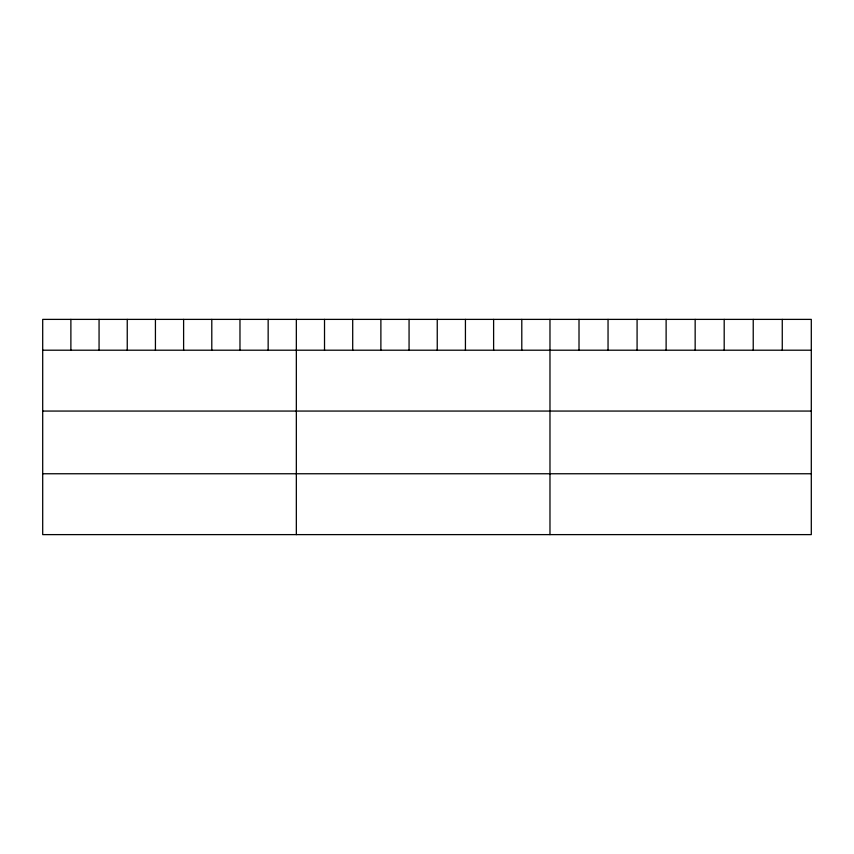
<?xml version="1.0" encoding="UTF-8"?>
<svg xmlns="http://www.w3.org/2000/svg" width="854" height="854" viewBox="0 0 854 854"><rect width="100%" height="100%" fill="white"/><g stroke="black" fill="none" stroke-linecap="round" stroke-linejoin="round"><path stroke-width="1.28" d="M811.3 350.204L811.3 534.615L42.7 534.615L42.7 319.385L811.3 319.385L811.3 350.204L42.7 350.204M42.7 411.062L811.3 411.062M42.7 473.756L811.3 473.756M782.264 319.385L782.264 350.204M753.228 319.385L753.228 350.204M724.192 319.385L724.192 350.204M695.156 319.385L695.156 350.204M666.12 319.385L666.12 350.204M637.084 319.385L637.084 350.204M608.048 319.385L608.048 350.204M579.012 319.385L579.012 350.204M549.976 319.385L549.976 534.615M521.794 319.385L521.794 350.204M493.612 319.385L493.612 350.204M465.43 319.385L465.43 350.204M437.248 319.385L437.248 350.204M409.066 319.385L409.066 350.204M380.884 319.385L380.884 350.204M352.702 319.385L352.702 350.204M324.52 319.385L324.52 350.204M296.338 319.385L296.338 534.615M268.156 319.385L268.156 350.204M239.974 319.385L239.974 350.204M211.792 319.385L211.792 350.204M183.61 319.385L183.61 350.204M155.428 319.385L155.428 350.204M127.246 319.385L127.246 350.204M99.064 319.385L99.064 350.204M70.882 319.385L70.882 350.204"/></g></svg>
